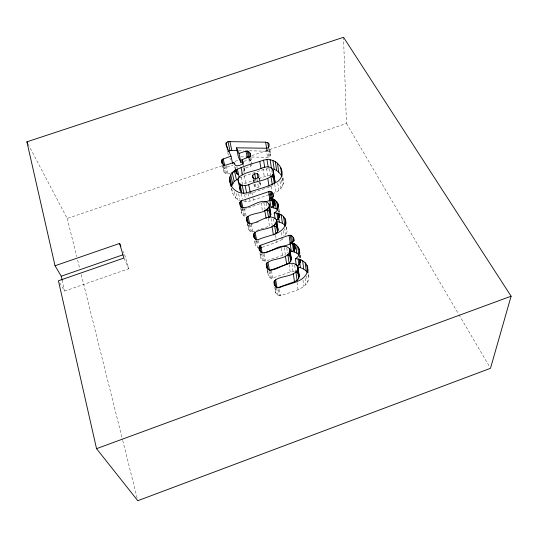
<?xml version="1.0" encoding="UTF-8"?>
<svg xmlns="http://www.w3.org/2000/svg" width="538" height="538" viewBox="0 0 538 538"><rect width="100%" height="100%" fill="white"/><g stroke="black" fill="none" stroke-linecap="round" stroke-linejoin="round"><path stroke-width="0.4" stroke-dasharray="2.69 2.02" d="M253.949 184.494L254.252 186.101L255.893 187.486L258.455 187.338L260.405 185.933L260.184 182.355M254.252 186.101L254.346 184.09M272.302 193.66C279.834 191.979 285.839 184.601 282.706 176.773M228.583 155.173L227.91 153.653L228.018 152.483M274.73 287.305L275.786 292.934L277.958 295.416L280.547 295.887C290.977 291.293 313.203 289.128 308.146 272.127M286.465 226.706L287.151 231.38L285.752 235.604L284.703 228.616M294.32 271.603L290.204 272.04L271.441 278.381L270.163 277.85L268.254 275.348L267.877 272.423L268.415 271.226M275.786 292.934L275.564 289.847L276.169 288.597M268.159 218.374L269.531 226.175L251.555 232.154L250.345 231.676L248.569 229.396L248.253 226.713L248.791 225.61L249.847 224.938L252.981 223.842M256.068 240.842L257.473 247.715L255.449 245.463L255.294 242.631L256.794 240.849M284.239 247.601L285.308 254.467L265.523 261.071L263.028 260.648L260.964 258.334L260.728 255.389L262.302 253.606M252.134 164.655L250.56 166.255L243.667 168.609L244.696 170.896L244.165 172.765L243.189 167.923M230.264 173.189L226.713 174.137L225.556 173.734L223.869 171.736L223.647 169.288L225.207 167.674L232.934 165.038M251.69 157.056L268.778 157.251L270.567 155.388L269.773 148.125M244.528 208.482L246.202 216.303L243.828 215.933L241.898 213.828L241.723 211.125L242.322 210.076L263.761 202.369M262.221 247.319L276.693 242.234L282.242 239.423L283.748 238.085M269.834 186.74L272.41 185.543M255.792 179.497L242.53 184.42L241.031 177.217M239.275 177.95L261.293 170.183L268.449 168.636M256.122 222.752L258.469 221.932M59.684 282.84L64.681 291.065L128.797 268.718L124.507 254.266L123.195 251.381M243.734 201.683L249.578 201.273L267.581 195.287M269.195 187.036L250.452 193.498L245.483 194.245M258.879 178.434L267.776 175.751L269.908 175.859M28.063 144.049L67.216 218.489L222.349 165.677M235.079 161.346L239.054 159.988M251.784 155.657L346.459 123.431L343.56 38.124M243.882 161.306L248.946 159.847L250.096 160.243L251.797 162.207M240.836 156.834L245.846 156.935M238.509 150.512L243.553 150.633M249.43 150.781L267.063 151.212L269.215 151.676L270.533 153.054M231.622 188.69C232.214 193.579 234.871 198.656 239.592 200.634M258.839 182.516L260.466 183.962M278.502 211.004L279.41 212.402L279.04 210.035M299.202 255.416L300.749 259.02M346.459 123.431L458.531 313.963M458.961 314.683L489.641 366.842M123.908 258.058L128.797 268.718M229.921 158.206L230.587 159.725M282.369 177.97L283.385 181.629M67.216 218.489L76.773 256.713M77.586 259.968L79.624 268.099M81.251 274.609L122.543 439.714M122.745 440.528L137.795 500.717M222.893 166.067L223.647 169.288M222.369 165.307L223.869 171.736M223.633 165.872L225.556 173.734M224.837 166.06L226.713 174.137M62.152 280.11L64.681 291.065M226.101 165.946L227.93 173.982M234.319 191.716L235.745 198.051M231.548 188.273L232.712 193.451M227.009 149.584L227.91 153.653M236.39 193.384L237.789 199.712M241.206 208.764L241.723 211.125M240.52 207.56L241.898 213.828M242.127 208.112L243.828 215.933M241.979 208.502L242.322 210.076M238.637 193.821L239.847 199.363M243.405 208.569L245.093 216.39M241.266 193.747L242.45 199.282M247.594 223.606L248.253 226.713M235.341 167.177L235.684 168.791M247.238 223.196L248.569 229.396M234.669 166.491L235.187 168.912M248.872 224.716L250.345 231.676M249.935 224.42L251.555 232.154M236.855 166.551L237.197 168.159M244.602 194.642L246.088 201.763M241.239 172.664L241.569 174.278M254.972 241.098L255.294 242.631M251.286 224.252L252.887 231.986M254.494 240.876L255.449 245.463M308.079 274.205L308.819 277.89M260.419 253.869L260.728 255.389M247.978 193.35L249.578 201.273M244.279 175.724L245.745 182.947M259.888 253.035L260.964 258.334M257.238 240.573L258.166 245.153M261.67 253.849L263.028 260.648M243.398 164.433L243.889 166.854M244.05 167.661L244.696 170.896M243.963 167.789L244.77 171.824M258.401 240.493L259.323 245.072M262.874 253.606L264.36 261.152M267.393 269.955L267.877 272.423M264.198 254.279L265.523 261.071M267.292 270.432L268.254 275.348M251.885 192.248L252.813 197.009M252.968 197.802L253.432 200.183M268.906 271.313L270.163 277.85M286.384 227.339L287.151 231.38M249.175 158.952L250.56 166.255M253.035 179.685L253.795 183.693M270.042 271.031L271.441 278.381M250.237 158.327L251.307 164.009M249.639 157.795L250.096 160.243M253.438 179.275L253.889 181.683M250.89 157.325L251.831 163.027M275.261 288.233L275.564 289.847M254.393 179.477L255.893 187.486M271.461 270.863L272.84 278.213M255.725 179.443L256.021 181.05M256.989 179.322L258.455 187.338M261.017 202.772L262.463 210.661M276.633 288.193L277.958 295.416M278.186 289.552L279.343 295.967M258.966 177.903L259.545 181.118M259.686 181.918L260.405 185.933M263.896 202.967L265.026 209.282M279.404 289.464L280.547 295.887M259.464 178.334L260.036 181.548M266.29 203.203L267.117 207.937M262.914 168.488L264.293 176.578M271.038 218.569L272.241 225.597M273.499 218.838L274.407 224.306M275.523 235.301L276.303 239.921M276.431 240.694L276.693 242.234M266.579 168.468L267.776 175.751M271.132 186.457L271.912 191.259M266.243 149.201L267.554 157.385M281.374 248.226L282.477 255.079M266.808 149.571L267.063 151.212M269.457 168.609L270.621 175.899M271.804 170.539L272.315 173.781M281.145 232.463L282.242 239.423M267.48 149.06L268.778 157.251M269.679 149.651L270.567 155.388M274.703 184.144L275.947 192.16M268.758 149.174L269.908 156.551M278.415 210.809L278.657 212.382M283.183 230.667L284.01 236.088M279.074 209.174L279.565 212.328M289.081 264.615L290.204 272.04M277.769 183.209L278.852 190.445M286.754 247.877L287.568 253.223M279.962 181.259L281.024 188.502M291.952 264.003L293.042 271.441M281.529 179.9L282.45 186.356M282.416 178.387L283.217 184.043M294.663 265.147L295.476 270.93M297.016 282.329L298.045 289.626M299.498 255.429L299.895 258.462M300.312 255.079L300.796 258.886M300.009 254.851L300.298 257.144M302.981 280.09L303.822 286.606M305.086 278.146L305.9 284.683M306.64 275.927L307.433 282.477"/><path stroke-width="0.81" d="M252.678 175.26L252.584 177.278L254.239 178.677L256.841 178.515L258.825 177.103L258.886 175.119L257.238 173.673L254.682 173.821L252.678 175.26L253.284 178.475M243.122 161.568L240.842 162.348L238.334 156.78L236.491 147.829L267.352 148.239L269.175 146.37L269.135 144.023L267.803 142.637L265.624 142.173L228.025 141.622L226.094 142.947L225.933 144.702L231.004 156.141L232.584 163.424M229.551 179.51C229.571 175.966 231.589 172.759 234.474 170.795C243.479 165.724 253.815 163.471 263.553 160.189C272.134 157.446 281.435 163.707 282.134 172.732C282.309 176.282 280.399 179.598 277.527 181.602C268.361 186.881 257.763 189.168 247.816 192.557C239.101 195.381 229.733 188.717 229.551 179.51L231.185 186.679M297.104 266.478L298.886 264.79L300.386 262.262L300.897 259.646M276.196 221.004L277.924 219.443L279.397 217.103L279.928 214.696M511.1 296.209L490.495 368.295L137.795 500.717L96.544 448.672L58.434 280.782L123.908 258.058L119.597 243.458L55.024 265.759L26.9 141.837L343.533 37.283L511.1 296.209L96.544 448.672M298.18 268.233C295.355 277.157 282.168 275.274 275.631 279.821L277.11 287.917L294.481 281.717L297.07 280.372L298.677 278.523L299.296 276.458L297.776 266.202C290.782 257.978 279.256 269.504 271.307 270.042L269.888 270.217L268.59 269.679L266.653 267.157L266.276 264.205L266.828 263.001L267.937 262.275C274.387 257.816 287.312 259.713 290.123 250.923L289.747 248.953C282.894 241.037 271.67 252.302 263.902 252.766L261.367 252.342L259.276 250.015L259.047 247.043L260.641 245.247L289.041 235.274L291.596 235.543L293.634 237.93L294.057 241.011M273.627 172.691L274.999 181.575L274.34 183.72L272.961 174.85L273.627 172.691L273.001 170.216L271.428 168.112C268.879 166.215 265.597 166.82 262.779 167.681C255.146 171.548 245.173 171.454 238.704 177.432L237.964 179.578L238.489 182.052L240.009 184.231L241.865 192.987L240.365 190.815L237.964 179.578M296.277 265.375L295.362 258.731C301.462 258.812 308.005 262.947 307.857 269.659C305.759 282.927 288.556 282.968 279.114 287.864L276.485 287.386L274.279 284.891L274.064 281.777L275.631 279.821M270.291 270.231L286.687 264.414L289.135 263.129L290.708 261.32L291.347 259.289L290.123 250.923M274.676 234.386L277.487 232.053L278.112 230.15L276.371 219.733C269.592 212.187 258.738 223.035 251.125 223.478L248.543 223.169L246.74 220.876L246.431 218.172L246.976 217.063L248.045 216.384C254.266 212.174 266.397 213.996 269.363 205.785L269.04 203.976C262.396 196.713 251.811 207.312 244.366 207.695L241.959 207.325L240.002 205.207L239.827 202.49L241.38 200.822L269.834 191.266L271.038 191.649L272.934 193.821L273.445 197.009M275.106 218.388L274.205 212.9C279.821 212.907 286.142 216.518 285.9 222.806C283.459 235.234 267.251 235.052 258.247 239.726L255.752 239.316L253.701 237.05L253.546 234.198L255.073 232.396C261.374 228.112 273.741 229.921 276.72 221.589M242.039 184.87L240.567 186.222L239.84 188.354L240.365 190.815M269.175 217.439L270.197 216.323L270.836 214.447L269.363 205.785M238.556 178.367L234.191 181.501L231.838 185.872L229.847 177.096M240.842 162.348L239.02 153.417L245.974 151.057L248.408 151.286L250.13 153.256L250.466 155.717L249.935 156.699L241.871 159.712L242.994 162.94L242.376 163.888L239.74 165.415L236.686 165.744L235.462 165.401L233.801 162.463L225.913 165.146L223.505 164.897L221.804 162.893L221.582 160.432L222.14 159.423L231.004 156.141M293.634 237.93L293.936 240.54L293.351 241.582L290.116 242.994L291.327 251.421L293.466 250.668L295.086 248.993L294.79 246.397L292.78 244.03L291.529 243.606L263.855 253.062M272.934 193.821L273.176 196.222L272.598 197.177L269.491 198.509L270.957 207.217L274.017 205.906L274.582 204.958L273.829 199.396M295.362 258.731C303.499 254.232 298.677 242.524 290.116 242.994M240.009 184.231C242.537 186.222 245.879 185.603 248.717 184.729C256.377 180.788 266.512 180.956 272.961 174.85M274.205 212.9C282.04 208.885 277.588 197.87 269.491 198.509M228.704 151.467L229.968 150.586L231.791 150.344L237.668 150.492M258.785 248.206L261.455 247.588M268.368 195.018L272.302 193.66L272.04 192.059M264.555 202.093L271.28 200.028L272.463 200.412L274.34 202.577M55.024 265.759L61.251 276.196L122.926 254.81M223.142 165.408L224.736 164.863M247.009 157.284L248.603 156.74M231.817 172.658L235.705 171.326L235.362 169.712M246.68 156.955L250.022 157.022M265.167 210.069L267.534 210.304L269.377 211.219L270.513 212.651L270.836 214.447M273.048 225.691L276.586 226.821L277.763 228.307L278.112 230.15M276.364 221.629C279.827 221.898 283.627 223.169 285.597 226.209M298.072 267.278C301.798 267.635 305.618 269.504 307.507 272.853M270.957 207.217L276.189 208.744L278.045 210.304M291.327 251.421L294.347 251.986L296.848 253.129L298.832 254.844L297.729 246.431M280.695 167.58L281.959 176.511C279.787 172.516 276.189 169.208 271.515 168.71L270.11 159.759M240.19 200.943L241.575 201.299M235.705 171.326L236.72 173.619L238.556 174.601M271.354 176.269L272.82 177.015L274.38 179.114L274.999 181.575M287.796 254.75L289.753 255.752L290.971 257.332L291.347 259.289M295.597 271.757L297.628 272.813L298.893 274.447L299.296 276.458M26.9 141.837L27.673 143.316M236.491 147.829L239.02 153.417M119.597 243.458L120.902 246.343M221.582 160.432L222.335 163.646M222.14 159.423L223.452 165.065M223.169 158.804L224.655 165.253M61.251 276.196L62.152 280.11M230.728 174.81L232.698 183.599M232.248 172.691L234.191 181.501M239.827 202.49L240.863 207.197M226.094 142.947L227.527 149.463M228.025 141.622L229.968 150.586M240.439 201.434L241.811 207.715M241.38 200.822L242.914 207.903M234.474 170.795L236.384 179.618M246.431 218.172L247.426 222.826M229.874 141.373L231.791 150.344M235.859 169.598L236.72 173.619M233.801 162.463L234.151 164.07M240.056 183.821L240.567 186.222M246.976 217.063L248.294 223.277M236.323 169.43L237.352 174.258M248.045 216.384L249.686 224.158M237.366 168.966L239.107 177.143M242.221 185.408L243.882 193.364M253.546 234.198L254.501 238.798M241.051 167.641L242.537 174.884M254.151 233.035L255.577 239.941M255.073 232.396L256.633 240.076M245.126 185.576L246.592 192.739M259.047 247.043L259.807 250.836M242.914 162.005L243.237 163.619M259.666 245.9L261.031 252.732M259.471 245.832L259.935 248.126M241.871 159.712L242.853 164.567M248.717 184.729L250.291 192.698M260.641 245.247L262.147 252.847M266.276 264.205L267.231 269.135M266.828 263.001L268.099 269.585M267.937 262.275L269.511 270.506M245.974 151.057L247.224 157.573M247.245 150.889L248.637 158.219M248.408 151.286L249.484 156.982M250.13 153.256L250.742 156.511M274.064 281.777L274.81 285.812M274.676 280.506L276.021 287.783M254.682 173.821L255.57 178.643M257.238 173.673L257.964 177.695M264.763 210.58L266.169 218.415M267.258 208.731L267.534 210.304M267.151 209.363L268.664 217.998M259.746 161.259L261.011 168.562M269.04 203.976L270.513 212.651M268.704 207.271L270.197 216.323M271.972 226.491L273.439 235.012M274.407 224.306L275.92 233.754M263.553 160.189L264.77 167.5M268.61 191.427L270.076 200.183M267.736 178.199L269.061 186.235M269.834 191.266L271.28 200.028M271.038 191.649L272.463 200.412M276.088 223.499L277.487 232.053M275.819 222.14L276.586 226.821M271.576 197.789L273.008 206.511M276.371 219.733L277.763 228.307M272.598 197.177L274.017 205.906M272.403 198.999L273.822 207.715M273.687 199.396L274.582 204.958M267.003 159.685L268.186 167.009M265.624 142.173L266.673 148.75M274.797 200.028L276.189 208.744M276.922 213.156L277.924 219.443M270.997 176.686L272.282 184.736M276.687 201.595L277.924 209.511M272.436 174.588L272.82 177.015M277.971 213.425L279.33 222.046M267.803 142.637L268.704 148.387M278.785 213.169L279.397 217.103M285.389 256.108L286.687 264.414M273.001 170.216L274.38 179.114M278.065 203.707L278.549 206.874M272.88 160.398L274.245 169.356M281.112 214.655L282.43 223.283M287.877 254.804L289.135 263.129M289.188 251.939L289.753 255.752M275.315 161.548L276.646 170.499M283.533 216.471L284.817 225.086M293.284 273.539L294.481 281.717M285.12 218.737L285.92 224.211M289.478 252.974L290.708 261.32M277.433 163.122L278.738 172.066M289.747 248.953L290.971 257.332M289.041 235.274L290.264 243.761M290.325 235.119L291.529 243.606M292.282 242.234L293.466 250.668M295.913 272.181L297.07 280.372M293.176 243.559L294.347 251.986M291.596 235.543L292.78 244.03M294.367 243.317L295.086 248.993M297.554 270.318L298.677 278.523M293.56 243.115L294.508 250.022M297.285 270.338L297.628 272.813M297.776 266.202L298.893 274.447M298.106 258.96L298.886 264.79M295.718 244.709L296.848 253.129M299.323 259.336L300.412 267.642M299.989 259.222L300.386 262.262M299.222 248.751L299.814 253.324M302.659 260.715L303.694 269.013M305.234 262.719L306.236 271.004M306.949 265.2L307.736 271.818M307.857 269.659L308.045 271.3"/></g></svg>
